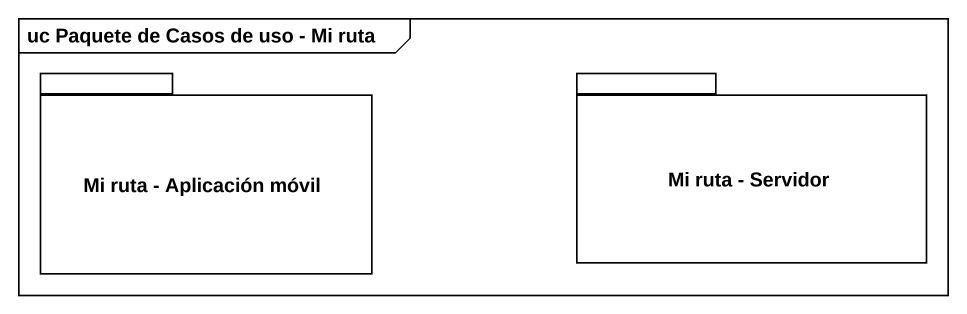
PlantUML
@startuml
mainframe uc Paquete de Casos de uso - Mi ruta
package "Mi ruta - Aplicación móvil" as Mi_ruta_Aplicación_móvil {
}
package "Mi ruta - Servidor" as Mi_ruta_Servidor {
}
@enduml
